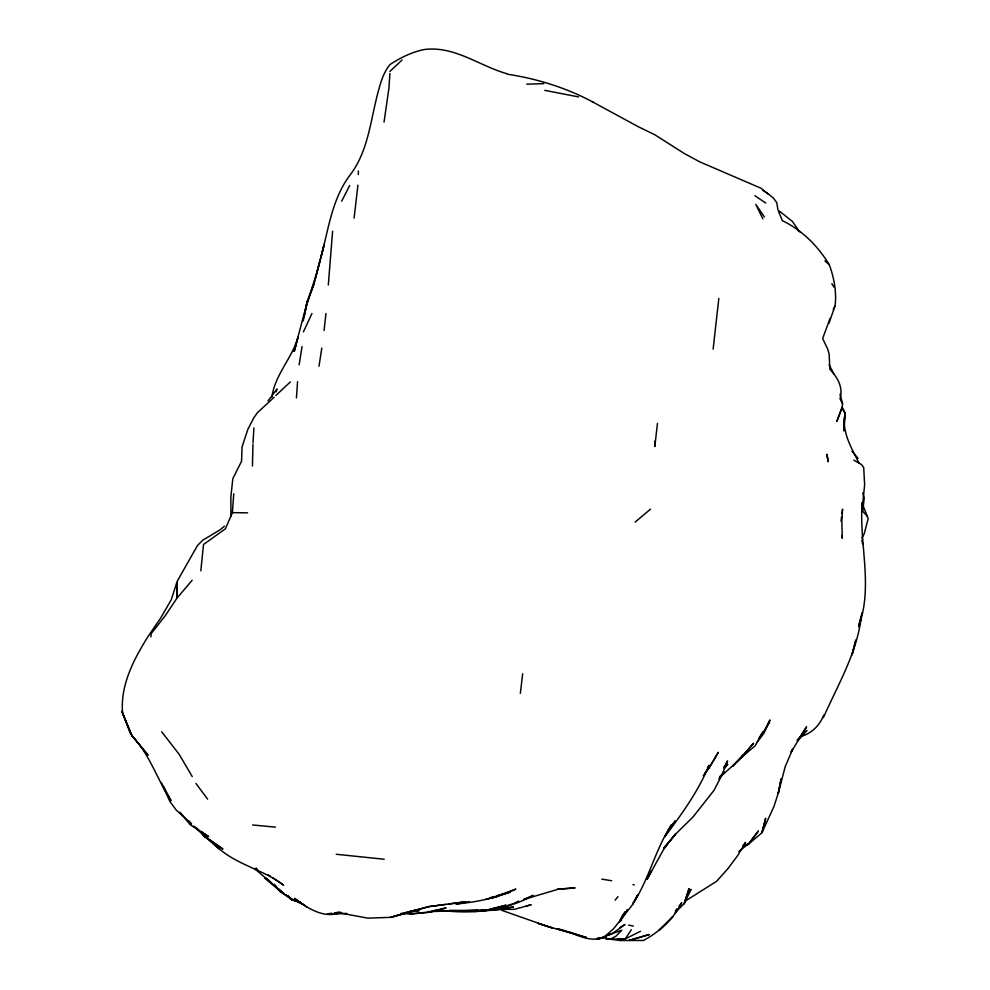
<?xml version="1.0" encoding="UTF-8"?>
<svg xmlns="http://www.w3.org/2000/svg" width="990" height="990" viewBox="0 0 990 990"><rect width="100%" height="100%" fill="white"/><g stroke="black" fill="none" stroke-linecap="round" stroke-linejoin="round"><path stroke-width="1.49" d="M358.318 174.587L358.368 170.936M252.957 444.25L252.438 466.018M844.94 412.979L843.926 430.675L844.94 412.979L841.921 407.954L842.601 403.759L839.99 394.255M253.007 442.778L253.91 427.977M332.603 231.227L328.309 284.996M655.17 440.711L654.811 446.564L657.471 423.336M389.911 73.483L388.921 88.147L384.046 122.129M296.431 397.93L297.569 381.596M200.822 570.822L203.519 544.475L225.398 528.833L232.378 512.659L233.751 493.775M718.827 298.361L713.134 349.136M150.913 636.879L151.235 633.526L165.367 615.557L176.777 598.418L177.321 581.056L197.53 545.428L202.789 540.193L220.077 529.811L224.445 526.197M357.922 185.167L354.098 218.109M324.077 330.512L325.957 313.521M862.81 492.871L864.208 498.18L862.76 511.323L867.252 516.211L868.119 518.822L864.121 534.08L861.82 537.954M520.344 693.384L522.671 673.769M841.03 521.186L841.599 516.656M841.983 513.649L842.552 509.12L841.809 521.012L842.317 538.288L841.983 535.479M271.916 397.163C274.774 374.888 292.099 358.232 298.015 337.231L294.216 351.314L307.692 300.156L314.115 283.623L306.405 305.341L304.079 316.701M319.003 366.263L321.812 348.035M299.141 364.852L302.049 346.537M303.237 320.896L307.692 300.156L306.405 305.341L317.01 272.176L324.188 244.481L314.078 283.907M842.601 403.759L840.027 398.859C843.418 387.251 837.478 377.264 829.855 369.295L829.125 354.049L827.64 348.864L822.64 338.543L830.053 318.52M828.939 323.309L835.09 305.799C836.785 292.186 833.988 277.485 829.311 264.8C818.235 246.411 802.098 230.026 782.409 220.721L778.511 211.34M321.317 255.507C328.779 227.886 332.331 198.161 350.299 174.747C367.736 151.68 370.285 122.451 377.239 95.349C380.098 84.633 382.759 73.272 390.011 64.548C400.628 57.618 411.939 51.963 424.463 49.5C454.62 45.738 479.259 65.872 506.93 73.718M853.788 460.103L861.535 464.558L863.701 467.552L864.629 484.754L861.993 511.026L862.179 502.536C858.887 543.918 873.477 586.204 858.639 626.571L862.08 612.699M762.09 832.293L765.666 818.26L761.929 832.726L748.217 844.47L745.581 845.596M858.639 626.571L861.337 616.287C857.179 652.905 837.911 684.535 823.433 717.589M294.216 351.314L295.812 345.275M315.501 277.485L319.943 260.964M276.111 391.817L277.039 388.983L268.092 400.789M620.792 921.059L624.74 911.815M823.717 715.065C819.77 725.423 811.726 733.404 800.935 736.473M303.385 331.935L311.974 313.471M619.381 922.296L622.809 914.748M622.97 914.958L620.359 920.514L627.499 909.76M761.929 832.726L773.957 806.516L778.4 792.705L781.147 778.808L778.264 793.25L785.206 766.631L792.718 749.133L791.109 752.054L806.615 726.796L797.457 740.966L806.924 730.484L797.074 740.173M833.271 309.437L835.09 305.799M341.674 201.205L349.68 185.489M651.544 870.606L647.015 879.466L663.77 849.173L675.539 834.063L663.795 848.121L675.861 833.852L692.988 817.01L713.988 790.342L721.562 775.715L727.563 760.926L723.938 767.609M763.773 731.882L769.96 719.977L763.674 733.677L757.102 742.054M637.535 895.356L632.622 904.575L620.111 920.452L627.425 909.736M637.597 895.096L632.783 903.969C649.118 879.33 655.145 849.457 671.566 824.645L664.748 836.872C681.504 814.362 698.284 791.53 709.013 765.32L707.442 767.869M763.847 732.006L769.638 721.92L767.881 724.395M724.235 767.819L727.291 762.585L723.814 767.671M727.093 762.931L725.361 765.282M709.075 767.807L718.332 752.276L711.798 763.649L704.571 773.772M148.661 635.58C134.058 658.523 119.889 685.538 122.636 713.369L132.017 735.793L147.931 754.999L132.017 735.793C149.787 754.467 157.113 779.402 171.01 800.601L163.474 786.382M759.045 737.995L763.117 731.684L755.221 745.705L740.681 758.055L753.6 743.23L741.659 757.177L747.858 750.705L742.698 756.607L720.646 776.655M610.31 938.693L605.818 938.631L620.037 940.5L625.259 938.928L631.323 929.721M675.093 820.735L670.143 828.16L675.192 821.477M149.069 634.998L160.875 617.698L171.282 599.668L176.839 582.368L176.888 597.564M667.866 830.833L674.19 822.591M703.246 775.752L709.533 767.176M689.275 891.817L691.032 889.428L684.214 903.585L675.143 912.681M728.343 868.106L737.587 855.669L745.544 842.465L742.884 845.844M675.329 911.048L677.16 908.659M678.991 906.258L681.726 902.67C673.398 919.042 659.513 931.763 643.5 940.475L620.037 940.5M619.666 921.121L613.466 928.843L604.841 936.416M615.112 900.17L617.995 896.68M177.433 597.626L192.171 580.227M718.827 778.883L724.544 772.225M727.848 868.725L716.661 881.249L684.585 901.494M720.064 776.457L724.408 772.175M389.924 71.416L402.113 59.969M275.888 395.456L290.355 381.917M274.131 397.238L257.524 412.607L253.91 417.557L247.847 429.363L242.067 446.898L241.548 461.278L232.836 478.615L230.843 497.178L230.942 516.161M635.172 522.089L650.504 509.145M738.75 851.623L748.304 843.888L744.332 845.72M609.184 933.941L606.548 935.513L621.819 930.204L616.114 936.008L610.743 939.114L605.818 938.631M619.728 927.655L624.999 924.512L611.808 933.966L602.39 937.307M610.743 939.114L625.259 938.928L640.456 931.281M514.528 903.041L518.574 901.073M513.179 903.697L500.866 907.62M469.136 901.717L455.907 904.093C476.487 901.94 497.141 898.363 515.852 889.057L492.117 897.782L510.345 892.089L497.252 895.715M489.976 897.732L494.344 896.532M601.932 937.839C586.674 943.024 571.972 931.169 557.221 928.806L586.587 937.592L568.557 931.813M429.289 912.149L446.119 907.904L427.94 912.458L410.021 914.018L401.024 913.498M500.952 907.657L508.068 905.875L503.712 906.704M526.173 905.986L531.185 904.761L514.466 909.327L492.191 909.525M405.009 912.681L428.843 906.63L445.488 904.427M485.706 899.304L497.289 896.556M606.128 937.085L596.586 939.25L606.128 937.085L597.329 938.421M400.789 913.683L419.265 910.553L408.647 911.802M441.305 910.107L427.965 912.112M338.803 912.211L334.484 912.879L340.337 912.693M597.564 938.421L605.212 937.307M340.424 912.594C323.433 918.992 307.519 908.028 294.463 898.338L306.578 906.877M448.396 904.043L465.82 901.754L428.843 906.63L390.716 917.346L367.859 918.151L338.295 912.669L341.315 912.582M346.846 913.411L327.715 914.203M440.674 910.243C472.057 914.451 505.209 911.048 533.189 895.368L523.599 899.514L558.298 889.206L575.103 887.894L557.444 889.181M410.021 914.018L426.467 912.273M327.628 913.758L331.959 913.312M334.843 913.003L340.61 912.396M474.148 911.493L500.742 908.585L495.755 910.045L478.826 911.109M490.842 909.736L502.932 908.907L513.414 906.951L498.143 909.538L502.932 908.907L496.881 909.068M428.051 911.629L488.466 909.884L506.026 905.182L483.565 910.862L466.575 910.738L478.257 910.28M433.966 910.478L436.899 910.33M481.165 910.169L488.466 909.884L483.565 910.862L449.695 910.305M526.767 84.2L543.72 83.63M232.378 512.659L247.574 512.832M617.785 938.817L625.259 938.928M252.648 824.979L275.369 827.12M336.241 854.271L384.194 859.246M544.772 90.35L578.544 96.909M601.771 879.12L611.721 880.766M507.524 74.225C537.397 78.779 566.738 87.937 593.381 102.317M628.625 925.155L633.328 925.996M296.319 900.912L291.295 899.502L278.24 889.453L275.567 886.1M296.084 900.813L291.815 899.823L287.991 895.975M632.944 884.615L634.305 884.936M301.084 902.769L291.815 899.823L288.659 896.482M571.923 933.236L547.94 926.578L501.806 910.33M301.331 902.781L297.149 901.643L303.447 904.637M591.847 101.512L638.538 126.856L654.65 134.665L684.523 153.648L699.806 161.877L760.988 188.224L773.301 197.951L776.766 202.641L777.954 209.991M267.77 874.715L270.394 876.199M798.002 230.621L800.403 232.143M754.949 195.735L765.765 203.061M272.795 877.833L283.623 885.184C262.511 868.787 233.219 864.27 214.855 844.47M763.043 190.414L768.488 194.139M198.619 829.645L193.595 826.13L205.833 837.231L222.923 849.061L203.358 835.387L200.933 832.033M201.131 831.402L208.68 836.661L190.241 824.757L179.97 812.27M283.301 893.005L278.24 889.453L281.012 892.25L292.137 899.229L285.825 894.787M779.155 210.944L792.334 221.352L798.324 229.903M271.805 883.068L266.248 878.279L281.012 892.25L274.131 884.07M274.02 884.986L276.247 886.904M278.475 888.822L284.031 893.611L268.129 881.063L264.751 877.722L271.012 882.709L255.086 869.01M219.743 849.507L203.358 835.387L205.833 837.231L203.123 834.001M824.918 260.877L829.311 264.8M255.754 868.403L257.907 870.544L256.311 868.119M188.558 820.698L191.59 823.952L176.22 810.055L169.983 801.64L161.345 782.57M852.056 451.329L858.058 458.333M288.238 896L290.986 899.205L289.055 896.878M161.63 731.721L179.24 754.442L192.221 776.568M195.933 783.486L207.628 799.14M764.416 216.971L755.778 204.336L762.832 218.815M131.262 734.432L133.786 738.169L129.987 732.513L121.881 711.34L131.262 734.432L129.987 732.513M831.823 283.647L834.186 287.31M858.912 462.912C851.697 448.408 842.762 433.855 844.482 416.926M829.174 364.852L833.964 374.232M862.451 504.133L867.252 516.211M842.193 407.224L844.829 412.793M861.807 540.119L862.81 544.401M855.781 640.258L852.093 654.724L855.781 640.258M689.015 888.686L684.251 903.561L689.015 888.686M841.921 407.954L836.896 421.171L841.921 407.954M758.291 831.117L748.217 844.47L758.291 831.117M727.638 764.429L724.593 767.844L727.638 764.429M743.267 754.924L732.526 766.31L743.267 754.924M672.73 916.752L659.055 930.377L672.73 916.876M723.962 772.893L719.779 776.915L723.962 772.843M649.254 934.523L629.318 940.376L649.254 934.523M414.55 910.491L390.716 917.346L414.55 910.491M493.812 909.439L490.99 910.169L493.837 909.451M552.519 927.976L537.879 923.286L552.519 927.976M827.578 457.689L826.749 454.224L828.209 461.761L827.578 457.689"/></g></svg>
